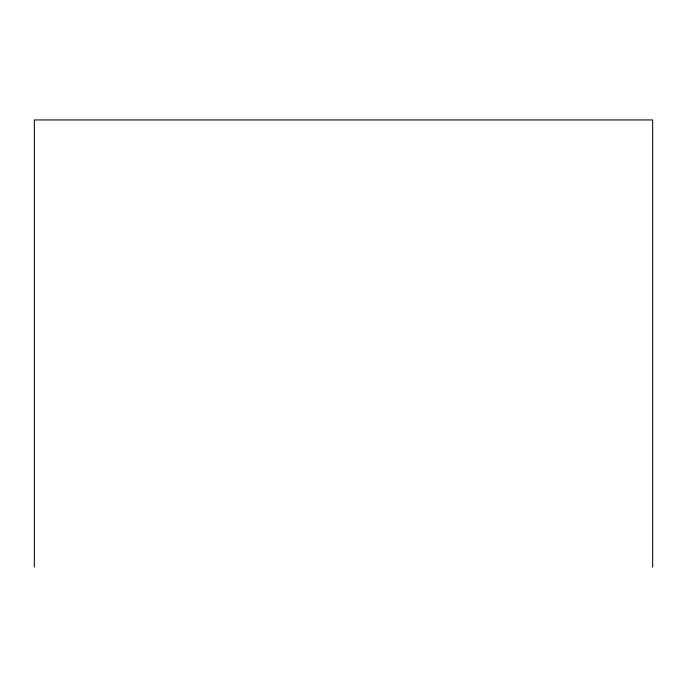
<?xml version="1.0" encoding="UTF-8"?>
<svg xmlns="http://www.w3.org/2000/svg" width="687" height="687" viewBox="0 0 687 687"><rect width="100%" height="100%" fill="white"/><g stroke="black" fill="none" stroke-linecap="round" stroke-linejoin="round"><path stroke-width="1.03" d="M652.65 567.058L652.65 119.942L34.35 119.942L34.35 567.058"/></g></svg>
